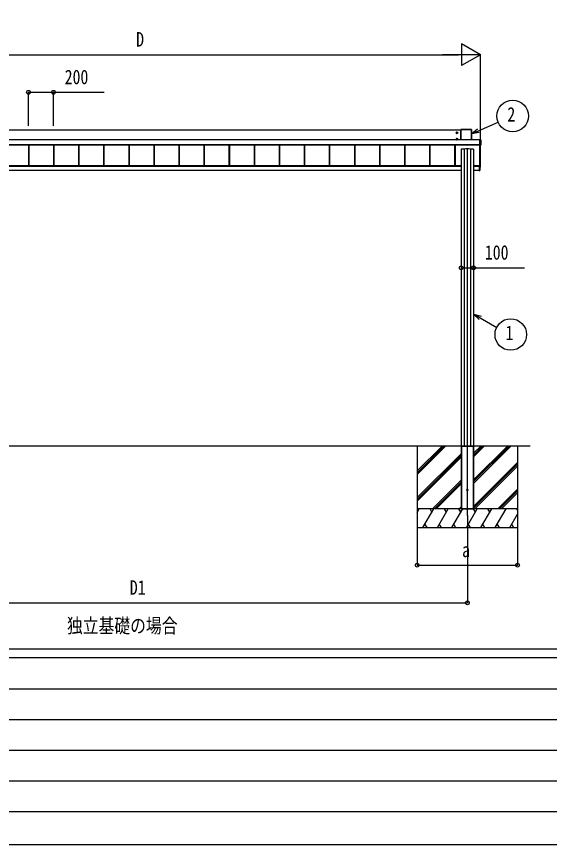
# Model space of a CAD drawing. Units: millimetres, scale not verified. Extents: x -14717 to 14718, y -10397 to 10401.
# Drawn here: x -11013 to -6762, y -10389 to -3785 of the extents above; entities that cross this region are included whole.
import ezdxf
from ezdxf.enums import TextEntityAlignment as Align

# ---------------------------------------------------------------- set-up
doc = ezdxf.new("R2010")
doc.units = ezdxf.units.MM
doc.header["$LTSCALE"] = 50
for name, color, linetype in [('0-2_USER1', 3, 'Continuous'), ('0-4_YKK_12', 2, 'Continuous'), ('0-5_YKK_A1', 4, 'Continuous'), ('0-6_YKK_D', 6, 'Continuous'), ('0-7_YKK_ZWAK', 7, 'Continuous')]:
    doc.layers.add(name, color=color, linetype=linetype)
doc.styles.add('ＭＳ ゴシック', font='')
doc.styles.get('ＭＳ ゴシック').set_extended_font_data('MS Gothic')

msp = doc.modelspace()

# ---------------------------------------------------------------- linework, layer by layer
at = {"layer": '0-4_YKK_12'}
msp.add_line((-7417.13, -7764), (-7417.13, -4838.3), dxfattribs=at)
at = {"layer": '0-5_YKK_A1'}
for p, q in [((-7470.13, -4686.65), (-7470.13, -4768.81)), ((-7469.79, -4686.79), (-7470.13, -4686.65)), ((-7469.79, -4768.81), (-7469.79, -4686.79)), ((-7384.63, -4686.15), (-7469.63, -4686.15)), ((-7469.63, -4686.15), (-7469.29, -4686.29)), ((-7469.29, -4686.29), (-7469.29, -4686.78)), ((-7469.29, -4686.29), (-7384.97, -4686.29)), ((-7469.29, -4686.78), (-7469.29, -4768.81)), ((-7384.97, -4686.78), (-7469.29, -4686.78)), ((-7384.97, -4686.29), (-7384.63, -4686.15)), ((-7384.97, -4686.29), (-7384.97, -4686.78)), ((-7384.97, -4768.81), (-7384.97, -4686.78)), ((-7384.13, -4686.65), (-7384.47, -4686.79)), ((-7384.47, -4686.79), (-7384.47, -4768.81)), ((-7384.13, -4768.81), (-7384.13, -4686.65)), ((-7470.13, -4690.37), (-12564.13, -4690.37)), ((-7507.38, -4712.11), (-7492.88, -4712.11)), ((-7502.41, -4711.35), (-7503.13, -4711.35)), ((-7500.13, -4719.36), (-7500.13, -4704.86)), ((-7500.13, -4769.33), (-7500.13, -4754.83)), ((-7497.85, -4712.87), (-7497.13, -4712.87)), ((-7318.63, -4768.81), (-12715.63, -4768.81)), ((-7318.63, -4769.29), (-12715.63, -4769.29)), ((-7318.63, -4808.26), (-12715.63, -4808.26)), ((-7318.63, -4808.78), (-12715.63, -4808.78)), ((-12715.63, -4808.92), (-7318.63, -4808.92)), ((-7318.63, -4808.92), (-12715.63, -4808.92)), ((-10918.63, -4808.92), (-10918.63, -4975.15)), ((-10916.03, -4808.92), (-10916.03, -4975.15)), ((-10915.63, -4808.92), (-10915.63, -4975.15)), ((-10718.63, -4808.92), (-10718.63, -4975.15)), ((-10716.03, -4808.92), (-10716.03, -4975.15)), ((-10715.63, -4808.92), (-10715.63, -4975.15)), ((-10518.63, -4808.92), (-10518.63, -4975.15)), ((-10516.03, -4808.92), (-10516.03, -4975.15)), ((-10515.63, -4808.92), (-10515.63, -4975.15)), ((-10318.63, -4808.92), (-10318.63, -4975.15)), ((-10316.03, -4808.92), (-10316.03, -4975.15)), ((-10315.63, -4808.92), (-10315.63, -4975.15)), ((-10118.63, -4808.92), (-10118.63, -4975.15)), ((-10116.03, -4808.92), (-10116.03, -4975.15)), ((-10115.63, -4808.92), (-10115.63, -4975.15)), ((-9918.63, -4808.92), (-9918.63, -4975.15)), ((-9916.03, -4808.92), (-9916.03, -4975.15)), ((-9915.63, -4808.92), (-9915.63, -4975.15)), ((-9718.63, -4808.92), (-9718.63, -4975.15)), ((-9716.03, -4808.92), (-9716.03, -4975.15)), ((-9715.63, -4808.92), (-9715.63, -4975.15)), ((-9518.63, -4808.92), (-9518.63, -4975.15)), ((-9516.03, -4808.92), (-9516.03, -4975.15)), ((-9515.63, -4808.92), (-9515.63, -4975.15)), ((-9318.63, -4808.92), (-9318.63, -4975.15)), ((-9316.03, -4808.92), (-9316.03, -4975.15)), ((-9315.63, -4808.92), (-9315.63, -4975.15)), ((-9118.63, -4808.92), (-9118.63, -4975.15)), ((-9116.03, -4808.92), (-9116.03, -4975.15)), ((-9115.63, -4808.92), (-9115.63, -4975.15)), ((-8918.63, -4808.92), (-8918.63, -4975.15)), ((-8916.03, -4808.92), (-8916.03, -4975.15)), ((-8915.63, -4808.92), (-8915.63, -4975.15)), ((-8718.63, -4808.92), (-8718.63, -4975.15)), ((-8716.03, -4808.92), (-8716.03, -4975.15)), ((-8715.63, -4808.92), (-8715.63, -4975.15)), ((-8518.63, -4808.92), (-8518.63, -4975.15)), ((-8516.03, -4808.92), (-8516.03, -4975.15)), ((-8515.63, -4808.92), (-8515.63, -4975.15)), ((-8318.63, -4808.92), (-8318.63, -4975.15)), ((-8316.03, -4808.92), (-8316.03, -4975.15)), ((-8315.63, -4808.92), (-8315.63, -4975.15)), ((-8118.63, -4808.92), (-8118.63, -4975.15)), ((-8116.03, -4808.92), (-8116.03, -4975.15)), ((-8115.63, -4808.92), (-8115.63, -4975.15)), ((-7918.63, -4808.92), (-7918.63, -4975.15)), ((-7916.03, -4808.92), (-7916.03, -4975.15)), ((-7915.63, -4808.92), (-7915.63, -4975.15)), ((-7718.63, -4808.92), (-7718.63, -4975.15)), ((-7716.03, -4808.92), (-7716.03, -4975.15)), ((-7715.63, -4808.92), (-7715.63, -4975.15)), ((-7518.63, -4808.92), (-7518.63, -4975.15)), ((-7516.03, -4808.92), (-7516.03, -4975.15)), ((-7515.63, -4808.92), (-7515.63, -4975.15)), ((-7507.38, -4762.08), (-7492.88, -4762.08)), ((-7502.41, -4761.32), (-7503.13, -4761.32)), ((-7497.85, -4762.84), (-7497.13, -4762.84)), ((-7317.43, -4767.58), (-7318.63, -4767.58)), ((-7318.63, -4767.73), (-7318.63, -4767.58)), ((-7318.63, -4767.58), (-7318.63, -4767.58)), ((-7317.43, -4767.58), (-7318.63, -4767.58)), ((-7318.63, -4768.21), (-7318.63, -4767.73)), ((-7311.59, -4768.21), (-7318.63, -4768.21)), ((-7318.63, -4809.27), (-7311.59, -4809.27)), ((-7318.63, -4809.78), (-7318.63, -4810.33)), ((-7311.59, -4809.78), (-7318.63, -4809.78)), ((-7318.63, -4810.33), (-7317.43, -4810.33)), ((-7318.63, -4810.33), (-7318.63, -4810.33)), ((-7318.63, -4810.33), (-7317.43, -4810.33)), ((-7317.43, -4767.58), (-7317.43, -4767.58)), ((-7317.43, -4810.33), (-7317.43, -4810.33)), ((-7317.13, -4982.98), (-7317.13, -4810.34)), ((-7316.83, -4767.57), (-7316.88, -4767.57)), ((-7316.83, -4767.53), (-7311.13, -4767.53)), ((-7316.83, -4767.53), (-7316.83, -4767.57)), ((-7316.83, -4810.39), (-7316.83, -4810.51)), ((-7311.13, -4810.51), (-7316.83, -4810.51)), ((-7312.13, -4982.93), (-7312.13, -4810.51)), ((-7311.59, -4767.73), (-7311.13, -4767.53)), ((-7311.59, -4809.27), (-7311.59, -4768.21)), ((-7311.59, -4809.27), (-7311.59, -4809.78)), ((-7311.13, -4810.51), (-7311.59, -4809.78)), ((-7310.63, -4768.03), (-7311.09, -4768.23)), ((-7311.09, -4768.23), (-7311.09, -4809.29)), ((-7311.09, -4809.29), (-7310.63, -4810.01)), ((-7310.63, -4768.03), (-7310.63, -4810.01)), ((-7467.13, -4842.86), (-7467.13, -7211.5)), ((-7441.94, -4841.12), (-7441.94, -7211.5)), ((-7392.32, -4841.12), (-7392.32, -7211.5)), ((-7367.13, -4842.86), (-7367.13, -7211.5)), ((-7311.6, -4942.41), (-7312.13, -4942.38)), ((-7311.13, -4983.97), (-7311.13, -4942.91)), ((-7467.13, -4975.15), (-12567.13, -4975.15)), ((-7467.13, -4977.15), (-12567.13, -4977.15)), ((-7467.13, -4980.02), (-12567.13, -4980.02)), ((-7467.98, -5011.5), (-12566.28, -5011.5)), ((-7468.13, -5013.68), (-7468, -5011.5)), ((-7467.98, -5011.5), (-7467.5, -5011.5)), ((-7467.5, -5011.5), (-7467.63, -5013.68)), ((-7467.13, -5011.5), (-7467.5, -5011.5)), ((-7320.13, -4975.15), (-7367.13, -4975.15)), ((-7324.13, -4977.15), (-7367.13, -4977.15)), ((-7324.13, -4980.02), (-7367.13, -4980.02)), ((-7366.76, -5011.5), (-7367.13, -5011.5)), ((-7367.13, -5013.68), (-7366.63, -5013.68)), ((-7366.63, -5014), (-7367.13, -5014)), ((-7366.76, -5011.5), (-7366.28, -5011.5)), ((-7366.63, -5013.68), (-7366.76, -5011.5)), ((-7366.63, -5014), (-7366.63, -5013.68)), ((-7366.43, -5014), (-7366.63, -5014)), ((-7324.13, -5011.5), (-7366.28, -5011.5)), ((-7366.26, -5011.5), (-7366.13, -5013.68)), ((-7319.13, -4975.5), (-7324.13, -4975.48)), ((-7324.13, -4979.78), (-7324.13, -4975.48)), ((-7324.13, -4979.78), (-7324.13, -4979.98)), ((-7318.41, -4979.79), (-7324.13, -4979.78)), ((-7324.13, -4980.28), (-7317.93, -4980.29)), ((-7324.13, -5014.06), (-7317.91, -5013.68)), ((-7324.13, -5013.76), (-7324.13, -5014.06)), ((-7320.63, -4974.76), (-7317.43, -4974.76)), ((-7320.63, -4975.15), (-7320.63, -4974.76)), ((-7320.13, -4975.15), (-7320.13, -4975.44)), ((-7320.13, -4975.44), (-7320.13, -4975.49)), ((-7319.13, -4975.5), (-7319.13, -4974.76)), ((-7318.41, -4977.21), (-7318.41, -4979.79)), ((-7318.41, -4977.21), (-7318.13, -4977.21)), ((-7318.41, -4979.79), (-7318.13, -4979.79)), ((-7317.93, -4979.99), (-7317.93, -4977.01)), ((-7317.93, -4979.99), (-7317.93, -4979.99)), ((-7317.91, -4974.76), (-7317.91, -4976.71)), ((-7317.91, -4976.71), (-7317.63, -4976.71)), ((-7317.91, -4980.29), (-7317.63, -4980.29)), ((-7317.63, -5013.38), (-7317.91, -5013.38)), ((-7317.63, -4976.71), (-7317.63, -4974.76)), ((-7317.63, -4980.29), (-7317.63, -4976.71)), ((-7317.63, -5013.38), (-7317.63, -4980.29)), ((-7312.13, -4983.5), (-7317.63, -4983.83)), ((-7317.63, -4985.09), (-7311.6, -4984.71)), ((-7317.63, -4985.09), (-7311.6, -4984.71)), ((-7311.6, -4984.46), (-7317.31, -4984.81)), ((-7317.31, -4984.81), (-7317.31, -4984.85)), ((-7312.63, -4983.48), (-7316.63, -4983.48)), ((-7312.13, -4983.5), (-7312.13, -4982.93)), ((-7311.6, -4984.71), (-7311.6, -4984.46)), ((-7311.6, -4984.71), (-7311.6, -4984.71)), ((-7311.13, -4983.97), (-7311.13, -4984.21)), ((-6917.13, -7211.5), (-12567.13, -7211.5)), ((-7817.13, -7211.5), (-7817.13, -7861.5)), ((-7817.13, -7438.13), (-7590.5, -7211.5)), ((-7817.13, -7409.85), (-7618.78, -7211.5)), ((-7817.13, -7423.99), (-7604.7, -7211.56)), ((-7467.13, -7211.5), (-7467.13, -7711.5)), ((-7467.13, -7211.5), (-7466.83, -7211.5)), ((-7467.13, -7211.5), (-7467.13, -7711.5)), ((-7466.83, -7211.5), (-7367.43, -7211.5)), ((-7464.63, -7211.5), (-7464.63, -7711.5)), ((-7463.13, -7211.5), (-7463.13, -7711.5)), ((-7371.13, -7211.5), (-7371.13, -7711.5)), ((-7369.63, -7211.5), (-7369.63, -7711.5)), ((-7367.13, -7211.5), (-7367.13, -7711.5)), ((-7367.13, -7211.5), (-7367.13, -7711.5)), ((-7367.13, -7296.5), (-7282.13, -7211.5)), ((-7367.13, -7282.36), (-7296.27, -7211.5)), ((-7367.13, -7268.21), (-7310.42, -7211.5)), ((-7367.13, -7508.63), (-7070.04, -7211.54)), ((-7367.13, -7494.49), (-7084.18, -7211.54)), ((-7367.13, -7480.34), (-7098.32, -7211.54)), ((-7017.13, -7211.5), (-7017.13, -7861.5)), ((-7817.13, -7621.98), (-7467.13, -7271.98)), ((-7817.13, -7636.12), (-7467.13, -7286.12)), ((-7817.13, -7650.26), (-7467.13, -7300.26)), ((-7367.13, -7692.47), (-7017.13, -7342.48)), ((-7367.13, -7706.62), (-7017.13, -7356.62)), ((-7357.87, -7711.5), (-7017.13, -7370.76)), ((-7694.52, -7711.5), (-7467.13, -7484.11)), ((-7680.38, -7711.5), (-7467.13, -7498.25)), ((-7666.24, -7711.5), (-7467.13, -7512.39)), ((-7174.02, -7711.5), (-7017.13, -7554.61)), ((-7159.88, -7711.5), (-7017.13, -7568.75)), ((-7145.74, -7711.5), (-7017.13, -7582.89)), ((-7017.13, -7711.5), (-7817.13, -7711.5)), ((-7817.13, -7740.44), (-7800.42, -7711.5)), ((-7017.13, -7711.5), (-7817.13, -7711.5)), ((-7771.55, -7861.5), (-7684.95, -7711.5)), ((-7699.95, -7737.48), (-7714.95, -7711.5)), ((-7656.08, -7861.5), (-7569.48, -7711.5)), ((-7584.48, -7737.48), (-7599.48, -7711.5)), ((-7540.61, -7861.5), (-7454.01, -7711.5)), ((-7469.01, -7737.48), (-7484.01, -7711.5)), ((-7482.39, -7711.5), (-7467.13, -7696.24)), ((-7467.13, -7711.5), (-7367.13, -7711.5)), ((-7425.14, -7861.5), (-7338.54, -7711.5)), ((-7353.54, -7737.48), (-7368.54, -7711.5)), ((-7309.67, -7861.5), (-7223.07, -7711.5)), ((-7238.07, -7737.48), (-7253.07, -7711.5)), ((-7194.2, -7861.5), (-7107.6, -7711.5)), ((-7017.13, -7720.16), (-7022.13, -7711.5)), ((-7815.42, -7737.48), (-7817.13, -7734.52)), ((-7078.73, -7861.5), (-7017.13, -7754.8)), ((-7756.56, -7835.52), (-7741.56, -7861.5)), ((-7641.09, -7835.52), (-7626.09, -7861.5)), ((-7525.62, -7835.52), (-7510.62, -7861.5)), ((-7410.14, -7835.52), (-7395.14, -7861.5)), ((-7294.68, -7835.52), (-7279.68, -7861.5)), ((-7179.2, -7835.52), (-7164.21, -7861.5)), ((-7063.73, -7835.52), (-7048.74, -7861.5)), ((-7817.13, -7861.5), (-7017.13, -7861.5))]:
    msp.add_line(p, q, dxfattribs=at)
for points in [[(-7500.13, -4706.34), (-7505.13, -4709.22), (-7505.13, -4715), (-7500.13, -4717.88), (-7495.13, -4715), (-7495.13, -4709.22)], [(-7500.13, -4756.3), (-7505.13, -4759.19), (-7505.13, -4764.97), (-7500.13, -4767.85), (-7495.13, -4764.97), (-7495.13, -4759.19)]]:
    msp.add_lwpolyline(points, close=True, dxfattribs=at)
for points in [[(-7503.13, -4711.35), (-7503.13, -4712.87), (-7502.41, -4712.87)], [(-7499.37, -4709.83), (-7499.37, -4709.11), (-7500.89, -4709.11), (-7500.89, -4709.83)], [(-7500.89, -4714.39), (-7500.89, -4715.11), (-7499.37, -4715.11), (-7499.37, -4714.39)], [(-7497.13, -4712.87), (-7497.13, -4711.35), (-7497.85, -4711.35)], [(-7503.13, -4761.32), (-7503.13, -4762.84), (-7502.41, -4762.84)], [(-7499.37, -4759.8), (-7499.37, -4759.08), (-7500.89, -4759.08), (-7500.89, -4759.8)], [(-7500.89, -4764.36), (-7500.89, -4765.08), (-7499.37, -4765.08), (-7499.37, -4764.36)], [(-7497.13, -4762.84), (-7497.13, -4761.32), (-7497.85, -4761.32)], [(-7318.63, -4767.73), (-7311.59, -4767.73), (-7311.59, -4768.21)], [(-7318.63, -4809.78), (-7318.63, -4809.27), (-7318.63, -4768.21)], [(-7467.13, -5014), (-7467.63, -5014), (-7467.83, -5014)], [(-7467.63, -5014), (-7467.63, -5013.68), (-7467.13, -5013.68)], [(-7317.95, -4979.99), (-7324.13, -4979.98), (-7324.13, -4980.28), (-7324.13, -5013.76)], [(-7317.91, -4980.29), (-7317.91, -5013.38), (-7324.13, -5013.76)], [(-7318.13, -4979.81), (-7318.13, -4979.79), (-7318.13, -4977.21)], [(-7317.93, -4979.99), (-7317.93, -4979.99), (-7317.94, -4979.99)], [(-7466.83, -7211.5), (-7367.43, -7211.5), (-7367.13, -7211.5)]]:
    msp.add_lwpolyline(points, dxfattribs=at)
for centre, radius in [((-7500.13, -4712.11), 6.25), ((-7500.13, -4712.11), 5), ((-7500.13, -4762.08), 6.25), ((-7500.13, -4762.08), 5), ((-7417.13, -7561.5), 5)]:
    msp.add_circle(centre, radius, dxfattribs=at)
for centre, radius, start, end in [((-7469.29, -4686.79), 0.5, 90.15046, 179.81463), ((-7469.41, -4690.89), 4.12, 88.40447, 95.35624), ((-7384.97, -4686.79), 0.5, 0.18537, 89.84954), ((-7384.85, -4690.89), 4.12, 84.64376, 91.59553), ((-7500.13, -4712.11), 5.58, 153.74848, 206.25152), ((-7500.13, -4712.11), 5.58, 93.74848, 146.25152), ((-7500.13, -4712.11), 5.58, 213.74848, 266.25152), ((-7502.41, -4709.83), 1.52, 270, 0), ((-7502.41, -4714.39), 1.52, 0, 90), ((-7500.13, -4712.11), 5.58, 33.74848, 86.25152), ((-7500.13, -4712.11), 5.58, 273.74848, 326.25152), ((-7497.85, -4709.83), 1.52, 180, 270), ((-7497.85, -4714.39), 1.52, 90, 180), ((-7500.13, -4712.11), 5.58, 333.74848, 26.25152), ((-7500.13, -4762.08), 5.58, 153.74848, 206.25152), ((-7500.13, -4762.08), 5.58, 93.74848, 146.25152), ((-7500.13, -4762.08), 5.58, 213.74848, 266.25152), ((-7502.41, -4759.8), 1.52, 270, 0), ((-7502.41, -4764.36), 1.52, 0, 90), ((-7500.13, -4762.08), 5.58, 33.74848, 86.25152), ((-7500.13, -4762.08), 5.58, 273.74848, 326.25152), ((-7497.85, -4759.8), 1.52, 180, 270), ((-7497.85, -4764.36), 1.52, 90, 180), ((-7500.13, -4762.08), 5.58, 333.74848, 26.25152), ((-7317.34, -4812.95), 2.62, 81.42612, 92.09097), ((-7316.83, -4810.09), 0.301, 243.24083, 270.00691), ((-7316.99, -4766.17), 1.41, 271.33232, 274.49739), ((-7311.59, -4768.23), 0.5, 0.18537, 89.84954), ((-7311.48, -4772.33), 4.12, 84.64376, 91.59553), ((-7311.48, -4813.39), 4.12, 84.64376, 91.59553), ((-7311.59, -4809.28), 0.502, 270.31408, 359.651), ((-7311.63, -4942.91), 0.5, 0.01604, 86.51881), ((-7467.83, -5013.7), 0.3, 176.5, 270), ((-7366.43, -5013.7), 0.3, 270, 3.5), ((-7318.34, -4981.78), 1.98, 83.79926, 91.95127), ((-7317.95, -4980.29), 0.3, 87.77338, 89.77816), ((-7317.95, -4980.13), 0.141, 85.77463, 89.9759), ((-7319.18, -4980.22), 1.25, 356.45735, 10.27369), ((-7319.14, -4980.17), 1.21, 354.17006, 8.37745), ((-7319.26, -4976.78), 1.35, 350.09675, 2.91202), ((-7317.93, -4976.71), 0.3, 269.98255, 359.98254), ((-7317.93, -4980.29), 0.3, 0, 89.87763), ((-7319.13, -4980.21), 1.22, 356.27163, 10.47203), ((-7317.93, -5013.38), 0.3, 273.5, 0), ((-7319.14, -5013.53), 1.24, 353.06854, 6.93146), ((-7317.33, -4984.51), 0.3, 180.0189, 273.51595), ((-7317.33, -4984.56), 0.3, 180.0189, 273.51595), ((-7317.43, -4974.46), 0.3, 269.98255, 359.98252), ((-7316.63, -4982.98), 0.5, 180.01746, 270.01745), ((-7312.63, -4982.98), 0.5, 269.98255, 359.98254), ((-7311.63, -4983.96), 0.5, 273.48119, 359.98396), ((-7311.63, -4984.21), 0.5, 273.6197, 0), ((-7311.63, -4984.21), 0.5, 273.48119, 359.98396)]:
    msp.add_arc(centre, radius, start, end, dxfattribs=at)
for centre, major_axis, ratio, start_param, end_param in [((-7469.63, -4686.65), (0.382, -0.325), 0.996231, 2.2770247, 3.8440941), ((-7384.63, -4686.65), (0.382, 0.325), 0.996231, 5.5806839, 7.1477533), ((-7317.43, -4767.57), (0.6, 0), 0.026226, 4.712389, 5.6461648), ((-7317.43, -4810.39), (0.6, 0), 0.096025, 6.2831853, 7.8539816), ((-7316.83, -4810.21), (0, 0.3), 0.998743, 2.0534275, 3.1415927), ((-7316.83, -4767.83), (0, 0.3), 0.998743, 6.2831853, 6.8214342), ((-7317.43, -4767.57), (0.6, 0), 0.026226, 5.6461648, 6.2831853), ((-7311.13, -4768.03), (0.382, 0.325), 0.996231, 5.5806839, 7.1477533), ((-7311.13, -4810.01), (0.382, -0.325), 0.996231, 5.4186173, 6.9856867), ((-7417.13, -4842.86), (50, 0), 0.04, 6.2831853, 9.424778), ((-7467.63, -5013.7), (0.5, -0.018), 0.036539, 1.5736281, 3.1406975), ((-7366.63, -5013.7), (0.5, 0.018), 0.036539, 0.0008951, 1.5679645), ((-7317.91, -4977.21), (-0.301, 0.4), 0.997782, 5.6362522, 7.2070486), ((-7318.43, -4979.79), (-0.001, 0.2), 0.09157, 4.6769241, 4.7117655), ((-7317.93, -4979.79), (0.482, 0.007), 0.414889, 3.1353871, 4.6694768), ((-7317.93, -4977.21), (-0.108, 0.169), 0.994155, 5.7105836, 7.28138), ((-7317.93, -4979.79), (0.145, 0.15), 0.921201, 2.3804184, 3.9145081), ((-7317.91, -4979.79), (-0.301, 0.4), 0.997782, 2.4579529, 2.4946596), ((-7317.91, -4984.89), (0.6, 0.037), 0.034769, 5.198958, 6.2810574)]:
    msp.add_ellipse(centre, major_axis=major_axis, ratio=ratio, start_param=start_param, end_param=end_param, dxfattribs=at)
at = {"layer": '0-6_YKK_D'}
for p, q in [((-7312.13, -4088.74), (-7463.69, -4001.24)), ((-7463.69, -4001.24), (-7463.69, -4176.24)), ((-12547.13, -4088.74), (-7487.13, -4088.74)), ((-7312.13, -4088.74), (-7615.24, -4088.74)), ((-7312.13, -4088.74), (-7463.69, -4176.24)), ((-7312.13, -4809.51), (-7312.13, -4087.74)), ((-10918.63, -4655.21), (-10918.63, -4387.74)), ((-10718.63, -4655.21), (-10718.63, -4387.74)), ((-7467.13, -5785.97), (-7467.13, -5789.49)), ((-7417.13, -7765), (-7417.13, -8462.5)), ((-7817.13, -7862.5), (-7817.13, -8162.5)), ((-7017.13, -7862.5), (-7017.13, -8162.5)), ((-7817.13, -8161.5), (-7017.13, -8161.5)), ((-12617.13, -8461.5), (-7417.13, -8461.5))]:
    msp.add_line(p, q, dxfattribs=at)
for points in [[(-10918.63, -4388.74), (-10718.63, -4388.74), (-10313.53, -4388.74)], [(-7384.13, -4719.27), (-7329.46, -4695.78), (-7171.75, -4628.01)], [(-7323.17, -4710.43), (-7384.13, -4719.27), (-7335.76, -4681.13)], [(-7467.13, -5788.49), (-7367.13, -5788.49), (-6962.03, -5788.49)], [(-7323.27, -6202.48), (-7367.13, -6159.22), (-7307.52, -6174.75)], [(-7367.13, -6159.22), (-7315.4, -6188.62), (-7182.99, -6263.84)]]:
    msp.add_lwpolyline(points, dxfattribs=at)
for centre, radius in [((-10918.63, -4388.74), 14.88), ((-10718.63, -4388.74), 14.88), ((-7055.99, -4578.26), 126), ((-7467.13, -5788.49), 14.88), ((-7367.13, -5788.49), 14.88), ((-7070.69, -6320.98), 126), ((-7817.13, -8161.5), 14.88), ((-7017.13, -8161.5), 14.88), ((-7417.13, -8461.5), 14.88)]:
    msp.add_circle(centre, radius, dxfattribs=at)
at = {"layer": '0-7_YKK_ZWAK'}
for p, q in [((13632.87, -8831.5), (-13667.13, -8831.5)), ((-4567.13, -8901.5), (-13667.13, -8901.5)), ((-13518.38, -9146.5), (-4742.13, -9146.5)), ((-13518.38, -9391.5), (-4742.13, -9391.5)), ((-13518.38, -9636.5), (-4742.13, -9636.5)), ((-13518.38, -9881.5), (-4742.13, -9881.5)), ((-13667.13, -10126.5), (-4567.13, -10126.5))]:
    msp.add_line(p, q, dxfattribs=at)
msp.add_lwpolyline([(-14717.2, -10389), (14717.8, -10389), (14717.8, 10401), (-14717.2, 10401)], close=True, dxfattribs=at)

# ---------------------------------------------------------------- texts
at = {"layer": '0-2_USER1', "style": 'ＭＳ ゴシック', "width": 0.8}
msp.add_text('独立基礎の場合', height=115.5, dxfattribs=at).set_placement((-10611.2, -8736.5), align=Align.BOTTOM_LEFT)
at = {"layer": '0-6_YKK_D', "style": 'ＭＳ ゴシック', "width": 0.8}
for s, p in [('D', (-10059.13, -4058.74)), ('200', (-10629.13, -4358.74)), ('2', (-7097.99, -4657.01)), ('100', (-7277.63, -5758.49)), ('1', (-7112.69, -6399.73)), ('a', (-7459.13, -8131.5)), ('D1', (-10109.53, -8431.5))]:
    msp.add_text(s, height=115.5, dxfattribs=at).set_placement(p, align=Align.BOTTOM_LEFT)

doc.saveas('drawing.dxf')
